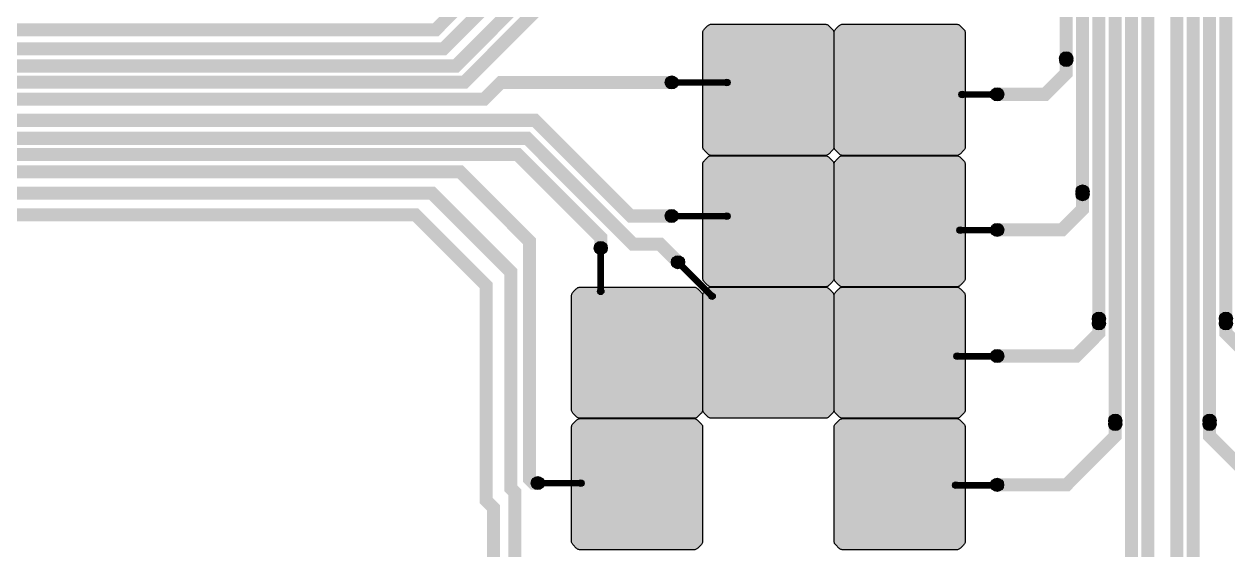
# Model space of a CAD drawing. Extents: x -57500 to 57500, y -57500 to 57500.
# Drawn here: x -17434 to 995, y 13065 to 21105 of the extents above; entities that cross this region are included whole.
import ezdxf

# ---------------------------------------------------------------- set-up
doc = ezdxf.new("R2010")
doc.units = 0
doc.header["$MEASUREMENT"] = 0
doc.layers.get('0').update_dxf_attribs({"color": 160, "true_color": 0x003fff})
doc.layers.add('Metal1', color=160, linetype='Continuous', true_color=0x003fff)

msp = doc.modelspace()

# ---------------------------------------------------------------- hatches: boundary and pattern name
for points in [[(-5063.689, 21029.716), (-5056.277, 21022.284), (-5049.725, 21014.065), (-5044.442, 21004.948), (-5040.575, 20995.098), (-5038.206, 20984.629), (-5037.479, 20973.934), (-5037.479, 19232.883), (-5037.562, 19221.075), (-5039.357, 19209.387), (-5043.062, 19198.096), (-5048.619, 19187.603), (-5055.801, 19178.215), (-5064.13, 19169.845), (-5110.264, 19123.711), (-5117.696, 19116.299), (-5125.915, 19109.747), (-5135.033, 19104.464), (-5144.883, 19100.597), (-5155.351, 19098.228), (-5166.047, 19097.501), (-6907.098, 19097.501), (-6918.905, 19097.584), (-6930.593, 19099.379), (-6941.884, 19103.084), (-6952.377, 19108.641), (-6961.766, 19115.823), (-6970.135, 19124.152), (-7016.269, 19170.286), (-7023.682, 19177.718), (-7030.233, 19185.937), (-7035.516, 19195.055), (-7039.384, 19204.905), (-7041.752, 19215.373), (-7042.479, 19226.069), (-7042.479, 20967.119), (-7042.397, 20978.927), (-7040.602, 20990.615), (-7036.896, 21001.906), (-7031.339, 21012.399), (-7024.157, 21021.787), (-7015.828, 21030.157), (-6969.694, 21076.291), (-6962.262, 21083.704), (-6954.043, 21090.255), (-6944.926, 21095.538), (-6935.076, 21099.406), (-6924.607, 21101.774), (-6913.912, 21102.501), (-5172.861, 21102.501), (-5161.053, 21102.419), (-5149.365, 21100.624), (-5138.074, 21096.918), (-5127.581, 21091.361), (-5118.193, 21084.179), (-5109.823, 21075.85)], [(-3053.689, 21029.716), (-3046.277, 21022.284), (-3039.725, 21014.065), (-3034.442, 21004.948), (-3030.575, 20995.098), (-3028.206, 20984.629), (-3027.479, 20973.934), (-3027.479, 19232.883), (-3027.562, 19221.075), (-3029.357, 19209.387), (-3033.062, 19198.096), (-3038.619, 19187.603), (-3045.801, 19178.215), (-3054.13, 19169.845), (-3100.264, 19123.711), (-3107.696, 19116.299), (-3115.915, 19109.747), (-3125.033, 19104.464), (-3134.883, 19100.597), (-3145.351, 19098.228), (-3156.047, 19097.501), (-4897.098, 19097.501), (-4908.905, 19097.584), (-4920.593, 19099.379), (-4931.884, 19103.084), (-4942.377, 19108.641), (-4951.766, 19115.823), (-4960.135, 19124.152), (-5006.269, 19170.286), (-5013.682, 19177.718), (-5020.233, 19185.937), (-5025.516, 19195.055), (-5029.384, 19204.905), (-5031.752, 19215.373), (-5032.479, 19226.069), (-5032.479, 20967.119), (-5032.397, 20978.927), (-5030.602, 20990.615), (-5026.896, 21001.906), (-5021.339, 21012.399), (-5014.157, 21021.787), (-5005.828, 21030.157), (-4959.694, 21076.291), (-4952.262, 21083.704), (-4944.043, 21090.255), (-4934.926, 21095.538), (-4925.076, 21099.406), (-4914.607, 21101.774), (-4903.912, 21102.501), (-3162.861, 21102.501), (-3151.053, 21102.419), (-3139.365, 21100.624), (-3128.074, 21096.918), (-3117.581, 21091.361), (-3108.193, 21084.179), (-3099.823, 21075.85)], [(-5063.689, 19019.716), (-5056.277, 19012.284), (-5049.725, 19004.065), (-5044.442, 18994.948), (-5040.575, 18985.098), (-5038.206, 18974.629), (-5037.479, 18963.934), (-5037.479, 17222.883), (-5037.562, 17211.075), (-5039.357, 17199.387), (-5043.062, 17188.096), (-5048.619, 17177.603), (-5055.801, 17168.215), (-5064.13, 17159.845), (-5110.264, 17113.711), (-5117.696, 17106.299), (-5125.915, 17099.747), (-5135.033, 17094.464), (-5144.883, 17090.597), (-5155.351, 17088.228), (-5166.047, 17087.501), (-6907.098, 17087.501), (-6918.905, 17087.584), (-6930.593, 17089.379), (-6941.884, 17093.084), (-6952.377, 17098.641), (-6961.766, 17105.823), (-6970.135, 17114.152), (-7016.269, 17160.286), (-7023.682, 17167.718), (-7030.233, 17175.937), (-7035.516, 17185.055), (-7039.384, 17194.905), (-7041.752, 17205.373), (-7042.479, 17216.069), (-7042.479, 18957.119), (-7042.397, 18968.927), (-7040.602, 18980.615), (-7036.896, 18991.906), (-7031.339, 19002.399), (-7024.157, 19011.787), (-7015.828, 19020.157), (-6969.694, 19066.291), (-6962.262, 19073.704), (-6954.043, 19080.255), (-6944.926, 19085.538), (-6935.076, 19089.406), (-6924.607, 19091.774), (-6913.912, 19092.501), (-5172.861, 19092.501), (-5161.053, 19092.419), (-5149.365, 19090.624), (-5138.074, 19086.918), (-5127.581, 19081.361), (-5118.193, 19074.179), (-5109.823, 19065.85)], [(-3053.689, 19019.716), (-3046.277, 19012.284), (-3039.725, 19004.065), (-3034.442, 18994.948), (-3030.575, 18985.098), (-3028.206, 18974.629), (-3027.479, 18963.934), (-3027.479, 17222.883), (-3027.562, 17211.075), (-3029.357, 17199.387), (-3033.062, 17188.096), (-3038.619, 17177.603), (-3045.801, 17168.215), (-3054.13, 17159.845), (-3100.264, 17113.711), (-3107.696, 17106.299), (-3115.915, 17099.747), (-3125.033, 17094.464), (-3134.883, 17090.597), (-3145.351, 17088.228), (-3156.047, 17087.501), (-4897.098, 17087.501), (-4908.905, 17087.584), (-4920.593, 17089.379), (-4931.884, 17093.084), (-4942.377, 17098.641), (-4951.766, 17105.823), (-4960.135, 17114.152), (-5006.269, 17160.286), (-5013.682, 17167.718), (-5020.233, 17175.937), (-5025.516, 17185.055), (-5029.384, 17194.905), (-5031.752, 17205.373), (-5032.479, 17216.069), (-5032.479, 18957.119), (-5032.397, 18968.927), (-5030.602, 18980.615), (-5026.896, 18991.906), (-5021.339, 19002.399), (-5014.157, 19011.787), (-5005.828, 19020.157), (-4959.694, 19066.291), (-4952.262, 19073.704), (-4944.043, 19080.255), (-4934.926, 19085.538), (-4925.076, 19089.406), (-4914.607, 19091.774), (-4903.912, 19092.501), (-3162.861, 19092.501), (-3151.053, 19092.419), (-3139.365, 19090.624), (-3128.074, 19086.918), (-3117.581, 19081.361), (-3108.193, 19074.179), (-3099.823, 19065.85)], [(-7073.689, 17009.716), (-7066.277, 17002.284), (-7059.725, 16994.065), (-7054.442, 16984.948), (-7050.575, 16975.098), (-7048.206, 16964.629), (-7047.479, 16953.934), (-7047.479, 15212.883), (-7047.562, 15201.075), (-7049.357, 15189.387), (-7053.062, 15178.096), (-7058.619, 15167.603), (-7065.801, 15158.215), (-7074.13, 15149.845), (-7120.264, 15103.711), (-7127.696, 15096.299), (-7135.915, 15089.747), (-7145.033, 15084.464), (-7154.883, 15080.597), (-7165.351, 15078.228), (-7176.047, 15077.501), (-8917.098, 15077.501), (-8928.905, 15077.584), (-8940.593, 15079.379), (-8951.884, 15083.084), (-8962.377, 15088.641), (-8971.766, 15095.823), (-8980.135, 15104.152), (-9026.269, 15150.286), (-9033.682, 15157.718), (-9040.233, 15165.937), (-9045.516, 15175.055), (-9049.384, 15184.905), (-9051.752, 15195.373), (-9052.479, 15206.069), (-9052.479, 16947.119), (-9052.397, 16958.927), (-9050.602, 16970.615), (-9046.896, 16981.906), (-9041.339, 16992.399), (-9034.157, 17001.787), (-9025.828, 17010.157), (-8979.694, 17056.291), (-8972.262, 17063.704), (-8964.043, 17070.255), (-8954.926, 17075.538), (-8945.076, 17079.406), (-8934.607, 17081.774), (-8923.912, 17082.501), (-7182.861, 17082.501), (-7171.053, 17082.419), (-7159.365, 17080.624), (-7148.074, 17076.918), (-7137.581, 17071.361), (-7128.193, 17064.179), (-7119.823, 17055.85)], [(-5063.689, 17009.716), (-5056.277, 17002.284), (-5049.725, 16994.065), (-5044.442, 16984.948), (-5040.575, 16975.098), (-5038.206, 16964.629), (-5037.479, 16953.934), (-5037.479, 15212.883), (-5037.562, 15201.075), (-5039.357, 15189.387), (-5043.062, 15178.096), (-5048.619, 15167.603), (-5055.801, 15158.215), (-5064.13, 15149.845), (-5110.264, 15103.711), (-5117.696, 15096.299), (-5125.915, 15089.747), (-5135.033, 15084.464), (-5144.883, 15080.597), (-5155.351, 15078.228), (-5166.047, 15077.501), (-6907.098, 15077.501), (-6918.905, 15077.584), (-6930.593, 15079.379), (-6941.884, 15083.084), (-6952.377, 15088.641), (-6961.766, 15095.823), (-6970.135, 15104.152), (-7016.269, 15150.286), (-7023.682, 15157.718), (-7030.233, 15165.937), (-7035.516, 15175.055), (-7039.384, 15184.905), (-7041.752, 15195.373), (-7042.479, 15206.069), (-7042.479, 16947.119), (-7042.397, 16958.927), (-7040.602, 16970.615), (-7036.896, 16981.906), (-7031.339, 16992.399), (-7024.157, 17001.787), (-7015.828, 17010.157), (-6969.694, 17056.291), (-6962.262, 17063.704), (-6954.043, 17070.255), (-6944.926, 17075.538), (-6935.076, 17079.406), (-6924.607, 17081.774), (-6913.912, 17082.501), (-5172.861, 17082.501), (-5161.053, 17082.419), (-5149.365, 17080.624), (-5138.074, 17076.918), (-5127.581, 17071.361), (-5118.193, 17064.179), (-5109.823, 17055.85)], [(-3053.689, 17009.716), (-3046.277, 17002.284), (-3039.725, 16994.065), (-3034.442, 16984.948), (-3030.575, 16975.098), (-3028.206, 16964.629), (-3027.479, 16953.934), (-3027.479, 15212.883), (-3027.562, 15201.075), (-3029.357, 15189.387), (-3033.062, 15178.096), (-3038.619, 15167.603), (-3045.801, 15158.215), (-3054.13, 15149.845), (-3100.264, 15103.711), (-3107.696, 15096.299), (-3115.915, 15089.747), (-3125.033, 15084.464), (-3134.883, 15080.597), (-3145.351, 15078.228), (-3156.047, 15077.501), (-4897.098, 15077.501), (-4908.905, 15077.584), (-4920.593, 15079.379), (-4931.884, 15083.084), (-4942.377, 15088.641), (-4951.766, 15095.823), (-4960.135, 15104.152), (-5006.269, 15150.286), (-5013.682, 15157.718), (-5020.233, 15165.937), (-5025.516, 15175.055), (-5029.384, 15184.905), (-5031.752, 15195.373), (-5032.479, 15206.069), (-5032.479, 16947.119), (-5032.397, 16958.927), (-5030.602, 16970.615), (-5026.896, 16981.906), (-5021.339, 16992.399), (-5014.157, 17001.787), (-5005.828, 17010.157), (-4959.694, 17056.291), (-4952.262, 17063.704), (-4944.043, 17070.255), (-4934.926, 17075.538), (-4925.076, 17079.406), (-4914.607, 17081.774), (-4903.912, 17082.501), (-3162.861, 17082.501), (-3151.053, 17082.419), (-3139.365, 17080.624), (-3128.074, 17076.918), (-3117.581, 17071.361), (-3108.193, 17064.179), (-3099.823, 17055.85)], [(-7073.689, 14999.716), (-7066.277, 14992.284), (-7059.725, 14984.065), (-7054.442, 14974.948), (-7050.575, 14965.098), (-7048.206, 14954.629), (-7047.479, 14943.934), (-7047.479, 13202.883), (-7047.562, 13191.075), (-7049.357, 13179.387), (-7053.062, 13168.096), (-7058.619, 13157.603), (-7065.801, 13148.215), (-7074.13, 13139.845), (-7120.264, 13093.711), (-7127.696, 13086.299), (-7135.915, 13079.747), (-7145.033, 13074.464), (-7154.883, 13070.597), (-7165.351, 13068.228), (-7176.047, 13067.501), (-8917.098, 13067.501), (-8928.905, 13067.584), (-8940.593, 13069.379), (-8951.884, 13073.084), (-8962.377, 13078.641), (-8971.766, 13085.823), (-8980.135, 13094.152), (-9026.269, 13140.286), (-9033.682, 13147.718), (-9040.233, 13155.937), (-9045.516, 13165.055), (-9049.384, 13174.905), (-9051.752, 13185.373), (-9052.479, 13196.069), (-9052.479, 14937.119), (-9052.397, 14948.927), (-9050.602, 14960.615), (-9046.896, 14971.906), (-9041.339, 14982.399), (-9034.157, 14991.787), (-9025.828, 15000.157), (-8979.694, 15046.291), (-8972.262, 15053.704), (-8964.043, 15060.255), (-8954.926, 15065.538), (-8945.076, 15069.406), (-8934.607, 15071.774), (-8923.912, 15072.501), (-7182.861, 15072.501), (-7171.053, 15072.419), (-7159.365, 15070.624), (-7148.074, 15066.918), (-7137.581, 15061.361), (-7128.193, 15054.179), (-7119.823, 15045.85)], [(-3053.689, 14999.716), (-3046.277, 14992.284), (-3039.725, 14984.065), (-3034.442, 14974.948), (-3030.575, 14965.098), (-3028.206, 14954.629), (-3027.479, 14943.934), (-3027.479, 13202.883), (-3027.562, 13191.075), (-3029.357, 13179.387), (-3033.062, 13168.096), (-3038.619, 13157.603), (-3045.801, 13148.215), (-3054.13, 13139.845), (-3100.264, 13093.711), (-3107.696, 13086.299), (-3115.915, 13079.747), (-3125.033, 13074.464), (-3134.883, 13070.597), (-3145.351, 13068.228), (-3156.047, 13067.501), (-4897.098, 13067.501), (-4908.905, 13067.584), (-4920.593, 13069.379), (-4931.884, 13073.084), (-4942.377, 13078.641), (-4951.766, 13085.823), (-4960.135, 13094.152), (-5006.269, 13140.286), (-5013.682, 13147.718), (-5020.233, 13155.937), (-5025.516, 13165.055), (-5029.384, 13174.905), (-5031.752, 13185.373), (-5032.479, 13196.069), (-5032.479, 14937.119), (-5032.397, 14948.927), (-5030.602, 14960.615), (-5026.896, 14971.906), (-5021.339, 14982.399), (-5014.157, 14991.787), (-5005.828, 15000.157), (-4959.694, 15046.291), (-4952.262, 15053.704), (-4944.043, 15060.255), (-4934.926, 15065.538), (-4925.076, 15069.406), (-4914.607, 15071.774), (-4903.912, 15072.501), (-3162.861, 15072.501), (-3151.053, 15072.419), (-3139.365, 15070.624), (-3128.074, 15066.918), (-3117.581, 15061.361), (-3108.193, 15054.179), (-3099.823, 15045.85)]]:
    msp.add_hatch(color=5).paths.add_polyline_path(points, flags=0)
h = msp.add_hatch(color=5)
edge = h.paths.add_edge_path(flags=0)
edge.add_arc((-1480.7, 20582.95), 100, 0, 360)
h = msp.add_hatch(color=5)
edge = h.paths.add_edge_path(flags=0)
edge.add_arc((-1480.25, 20555.65), 100, 0, 360)
h = msp.add_hatch(color=5)
edge = h.paths.add_edge_path(flags=0)
edge.add_arc((-7519.8, 20213.1), 100, 0, 360)
h = msp.add_hatch(color=5)
edge = h.paths.add_edge_path(flags=0)
edge.add_arc((-7559.1, 20211.95), 50, 0, 360)
h = msp.add_hatch(color=5)
edge = h.paths.add_edge_path(flags=0)
edge.add_arc((-6674.15, 20211.95), 50, 0, 360)
h = msp.add_hatch(color=5)
edge = h.paths.add_edge_path(flags=0)
edge.add_arc((-2537.55, 20031.55), 100, 0, 360)
h = msp.add_hatch(color=5)
edge = h.paths.add_edge_path(flags=0)
edge.add_arc((-3074.25, 20028.6), 50, 0, 360)
h = msp.add_hatch(color=5)
edge = h.paths.add_edge_path(flags=0)
edge.add_arc((-2622.5, 20028.6), 50, 0, 360)
h = msp.add_hatch(color=5)
edge = h.paths.add_edge_path(flags=0)
edge.add_arc((-1230.4, 18547.25), 100, 0, 360)
h = msp.add_hatch(color=5)
edge = h.paths.add_edge_path(flags=0)
edge.add_arc((-1230.25, 18504.4), 100, 0, 360)
h = msp.add_hatch(color=5)
edge = h.paths.add_edge_path(flags=0)
edge.add_arc((-7519.8, 18171.05), 100, 0, 360)
h = msp.add_hatch(color=5)
edge = h.paths.add_edge_path(flags=0)
edge.add_arc((-7495.5, 18169.2), 50, 0, 360)
h = msp.add_hatch(color=5)
edge = h.paths.add_edge_path(flags=0)
edge.add_arc((-6676.8, 18169.2), 50, 0, 360)
h = msp.add_hatch(color=5)
edge = h.paths.add_edge_path(flags=0)
edge.add_arc((-3104.7, 17954.05), 50, 0, 360)
h = msp.add_hatch(color=5)
edge = h.paths.add_edge_path(flags=0)
edge.add_arc((-2611.9, 17954.05), 50, 0, 360)
h = msp.add_hatch(color=5)
edge = h.paths.add_edge_path(flags=0)
edge.add_arc((-2537.55, 17957.85), 100, 0, 360)
h = msp.add_hatch(color=5)
edge = h.paths.add_edge_path(flags=0)
edge.add_arc((-8606.05, 17681.25), 100, 0, 360)
h = msp.add_hatch(color=5)
edge = h.paths.add_edge_path(flags=0)
edge.add_arc((-8606.75, 17667.35), 50, 0, 360)
h = msp.add_hatch(color=5)
edge = h.paths.add_edge_path(flags=0)
edge.add_arc((-7423.35, 17464.25), 100, 0, 360)
h = msp.add_hatch(color=5)
edge = h.paths.add_edge_path(flags=0)
edge.add_arc((-7423.1, 17464.05), 50, 0, 360)
h = msp.add_hatch(color=5)
edge = h.paths.add_edge_path(flags=0)
edge.add_arc((-8606.75, 17018.9), 50, 0, 360)
h = msp.add_hatch(color=5)
edge = h.paths.add_edge_path(flags=0)
edge.add_arc((-6902.55, 16943.5), 50, 0, 360)
h = msp.add_hatch(color=5)
edge = h.paths.add_edge_path(flags=0)
edge.add_arc((-980.25, 16528.1), 100, 0, 360)
h = msp.add_hatch(color=5)
edge = h.paths.add_edge_path(flags=0)
edge.add_arc((-979.4, 16600.95), 100, 0, 360)
h = msp.add_hatch(color=5)
edge = h.paths.add_edge_path(flags=0)
edge.add_arc((963.8, 16601.4), 100, 0, 360)
h = msp.add_hatch(color=5)
edge = h.paths.add_edge_path(flags=0)
edge.add_arc((964.65, 16528.55), 100, 0, 360)
h = msp.add_hatch(color=5)
edge = h.paths.add_edge_path(flags=0)
edge.add_arc((-3148.45, 16026.6), 50, 0, 360)
h = msp.add_hatch(color=5)
edge = h.paths.add_edge_path(flags=0)
edge.add_arc((-2601.3, 16026.6), 50, 0, 360)
h = msp.add_hatch(color=5)
edge = h.paths.add_edge_path(flags=0)
edge.add_arc((-2537.55, 16030), 100, 0, 360)
h = msp.add_hatch(color=5)
edge = h.paths.add_edge_path(flags=0)
edge.add_arc((-730.25, 15041.05), 100, 0, 360)
h = msp.add_hatch(color=5)
edge = h.paths.add_edge_path(flags=0)
edge.add_arc((714.65, 15041.5), 100, 0, 360)
h = msp.add_hatch(color=5)
edge = h.paths.add_edge_path(flags=0)
edge.add_arc((-730.4, 14989.15), 100, 0, 360)
h = msp.add_hatch(color=5)
edge = h.paths.add_edge_path(flags=0)
edge.add_arc((714.8, 14989.6), 100, 0, 360)
h = msp.add_hatch(color=5)
edge = h.paths.add_edge_path(flags=0)
edge.add_arc((-9570.5, 14087.65), 100, 0, 360)
h = msp.add_hatch(color=5)
edge = h.paths.add_edge_path(flags=0)
edge.add_arc((-9526.1, 14086.6), 50, 0, 360)
h = msp.add_hatch(color=5)
edge = h.paths.add_edge_path(flags=0)
edge.add_arc((-8910.1, 14086.6), 50, 0, 360)
h = msp.add_hatch(color=5)
edge = h.paths.add_edge_path(flags=0)
edge.add_arc((-3170.95, 14054.05), 50, 0, 360)
h = msp.add_hatch(color=5)
edge = h.paths.add_edge_path(flags=0)
edge.add_arc((-2614.55, 14054.05), 50, 0, 360)
h = msp.add_hatch(color=5)
edge = h.paths.add_edge_path(flags=0)
edge.add_arc((-2539.05, 14060.65), 100, 0, 360)

# ---------------------------------------------------------------- linework, layer by layer
at = {"layer": 'Metal1'}
for points, const_width in [([(-480.25, 33522.95), (-480.25, 12765.4)], 200), ([(-230.25, 33522.95), (-230.25, 10572.15)], 200), ([(214.65, 33523.4), (214.65, 10572.6)], 200), ([(464.65, 33523.4), (464.65, 12765.85)], 200), ([(-730.25, 33265.55), (-730.25, 15041.05)], 200), ([(714.65, 33266), (714.65, 15041.5)], 200), ([(-980.25, 32821), (-980.25, 16528.1)], 200), ([(964.65, 32821.45), (964.65, 16528.55)], 200), ([(-1230.25, 32238.2), (-1230.25, 18504.4)], 200), ([(-1480.25, 32020.95), (-1480.25, 20555.65)], 200), ([(-27344.35, 16591.55), (-27344.35, 17396.95), (-27058.2, 17683.1), (-23158.3, 17683.1), (-19825.4, 21016), (-11135.45, 21016), (-9392.15, 22759.3), (-9392.15, 24783.8), (-7530.65, 26645.3)], 200), ([(-24535.05, 16785.1), (-23496.5, 16785.1), (-19554.2, 20727.4), (-11012.6, 20727.4), (-9147.45, 22592.55), (-9147.45, 24393.05), (-7413.7, 26126.8), (-7331.55, 26126.8)], 200), ([(-29900.4, 13936.2), (-29900.4, 14699.2), (-29211.55, 15388.05), (-24024.1, 15388.05), (-18947.9, 20464.25), (-10824.9, 20464.25), (-8800.75, 22488.4), (-8800.75, 23346.8), (-8111.9, 24035.65), (-7535.7, 24035.65)], 200), ([(-27302.8, 14320.9), (-27302.8, 14750.1), (-26900.1, 15152.8), (-23890.4, 15152.8), (-18824.8, 20218.4), (-10691.25, 20218.4), (-8789, 22120.65), (-7525.1, 22120.65)], 200), ([(-2537.55, 20031.55), (-1802.6, 20031.55), (-1480.7, 20353.45), (-1480.7, 20582.95)], 200), ([(-29719.05, 11735.1), (-29719.05, 12180.15), (-29104.4, 12794.8), (-23572.5, 12794.8), (-23021.4, 13345.9), (-23021.4, 15656.2), (-18718.85, 19958.75), (-10389.2, 19958.75), (-10134.85, 20213.1), (-7519.8, 20213.1)], 200), ([(-6674.15, 20211.95), (-7559.1, 20211.95)], 100), ([(-3074.25, 20028.6), (-2622.5, 20028.6)], 100), ([(-27298.15, 11367.45), (-27298.15, 12024.5), (-26784.2, 12538.45), (-23350.65, 12538.45), (-22698.9, 13190.2), (-22698.9, 15606.45), (-18671.85, 19633.5), (-9610.95, 19633.5), (-8148.5, 18171.05), (-7519.8, 18171.05)], 200), ([(-29703.9, 9017.3), (-29703.9, 9822.75), (-29179.35, 10347.3), (-23414.2, 10347.3), (-22412.7, 11348.8), (-22412.7, 15497.75), (-18552.55, 19357.9), (-9730.3, 19357.9), (-8111.25, 17738.85), (-7697.95, 17738.85), (-7423.35, 17464.25)], 200), ([(-27244.6, 9206), (-27244.6, 9502.75), (-26645.85, 10101.5), (-23021.45, 10101.5), (-22157.7, 10965.25), (-22157.7, 15416.25), (-18464.45, 19109.5), (-9875.05, 19109.5), (-8606.05, 17840.5), (-8606.05, 17681.25)], 200), ([(-24227.7, 8910.7), (-23236.85, 8910.7), (-21853.85, 10293.7), (-21853.85, 15359.35), (-18367.25, 18845.95), (-10758.15, 18845.95), (-9698.4, 17786.2), (-9698.4, 14151.25), (-9634.8, 14087.65), (-9570.5, 14087.65)], 200), ([(-29692.5, 6640.9), (-29692.5, 7446.25), (-29326.85, 7811.9), (-23349.8, 7811.9), (-21532.3, 9629.4), (-21532.3, 15172), (-18183.5, 18520.8), (-11189.05, 18520.8), (-9980.95, 17312.7), (-9980.95, 14006.25), (-9920.15, 13945.45), (-9920.15, 12310.65), (-9708.15, 12098.65), (-9617.7, 12098.65)], 200), ([(-2537.55, 17957.85), (-1546.3, 17957.85), (-1230.4, 18273.75), (-1230.4, 18547.25)], 200), ([(-27189.65, 6435.9), (-27189.65, 7082.35), (-26744.55, 7527.45), (-22823.45, 7527.45), (-21053.65, 9297.25), (-21053.65, 15125.95), (-17990.95, 18188.65), (-11441.6, 18188.65), (-10360.65, 17107.7), (-10360.65, 13822.45), (-10249.35, 13711.15), (-10249.35, 10530.75), (-9789.5, 10070.9), (-9732.8, 10070.9)], 200), ([(-6676.8, 18169.2), (-7495.5, 18169.2)], 100), ([(-3104.7, 17954.05), (-2611.9, 17954.05)], 100), ([(-8606.75, 17018.9), (-8606.75, 17667.35)], 100), ([(-7423.1, 17464.05), (-6902.55, 16943.5)], 100), ([(-2537.55, 16030), (-1329.1, 16030), (-979.4, 16379.7), (-979.4, 16600.95)], 200), ([(2521.95, 16030.45), (1313.5, 16030.45), (963.8, 16380.15), (963.8, 16601.4)], 200), ([(-3148.45, 16026.6), (-2601.3, 16026.6)], 100), ([(-2539.05, 14060.65), (-1474.25, 14060.65), (-730.4, 14804.5), (-730.4, 14989.15)], 200), ([(2523.45, 14061.1), (1458.65, 14061.1), (714.8, 14804.95), (714.8, 14989.6)], 200), ([(-8910.1, 14086.6), (-9526.1, 14086.6)], 100), ([(-3170.95, 14054.05), (-2614.55, 14054.05)], 100)]:
    msp.add_lwpolyline(points, dxfattribs=dict(at, const_width=const_width))
for points in [[(-5063.689, 21029.716), (-5056.277, 21022.284), (-5049.725, 21014.065), (-5044.442, 21004.948), (-5040.575, 20995.098), (-5038.206, 20984.629), (-5037.479, 20973.934), (-5037.479, 19232.883), (-5037.562, 19221.075), (-5039.357, 19209.387), (-5043.062, 19198.096), (-5048.619, 19187.603), (-5055.801, 19178.215), (-5064.13, 19169.845), (-5110.264, 19123.711), (-5117.696, 19116.299), (-5125.915, 19109.747), (-5135.033, 19104.464), (-5144.883, 19100.597), (-5155.351, 19098.228), (-5166.047, 19097.501), (-6907.098, 19097.501), (-6918.905, 19097.584), (-6930.593, 19099.379), (-6941.884, 19103.084), (-6952.377, 19108.641), (-6961.766, 19115.823), (-6970.135, 19124.152), (-7016.269, 19170.286), (-7023.682, 19177.718), (-7030.233, 19185.937), (-7035.516, 19195.055), (-7039.384, 19204.905), (-7041.752, 19215.373), (-7042.479, 19226.069), (-7042.479, 20967.119), (-7042.397, 20978.927), (-7040.602, 20990.615), (-7036.896, 21001.906), (-7031.339, 21012.399), (-7024.157, 21021.787), (-7015.828, 21030.157), (-6969.694, 21076.291), (-6962.262, 21083.704), (-6954.043, 21090.255), (-6944.926, 21095.538), (-6935.076, 21099.406), (-6924.607, 21101.774), (-6913.912, 21102.501), (-5172.861, 21102.501), (-5161.053, 21102.419), (-5149.365, 21100.624), (-5138.074, 21096.918), (-5127.581, 21091.361), (-5118.193, 21084.179), (-5109.823, 21075.85)], [(-3053.689, 21029.716), (-3046.277, 21022.284), (-3039.725, 21014.065), (-3034.442, 21004.948), (-3030.575, 20995.098), (-3028.206, 20984.629), (-3027.479, 20973.934), (-3027.479, 19232.883), (-3027.562, 19221.075), (-3029.357, 19209.387), (-3033.062, 19198.096), (-3038.619, 19187.603), (-3045.801, 19178.215), (-3054.13, 19169.845), (-3100.264, 19123.711), (-3107.696, 19116.299), (-3115.915, 19109.747), (-3125.033, 19104.464), (-3134.883, 19100.597), (-3145.351, 19098.228), (-3156.047, 19097.501), (-4897.098, 19097.501), (-4908.905, 19097.584), (-4920.593, 19099.379), (-4931.884, 19103.084), (-4942.377, 19108.641), (-4951.766, 19115.823), (-4960.135, 19124.152), (-5006.269, 19170.286), (-5013.682, 19177.718), (-5020.233, 19185.937), (-5025.516, 19195.055), (-5029.384, 19204.905), (-5031.752, 19215.373), (-5032.479, 19226.069), (-5032.479, 20967.119), (-5032.397, 20978.927), (-5030.602, 20990.615), (-5026.896, 21001.906), (-5021.339, 21012.399), (-5014.157, 21021.787), (-5005.828, 21030.157), (-4959.694, 21076.291), (-4952.262, 21083.704), (-4944.043, 21090.255), (-4934.926, 21095.538), (-4925.076, 21099.406), (-4914.607, 21101.774), (-4903.912, 21102.501), (-3162.861, 21102.501), (-3151.053, 21102.419), (-3139.365, 21100.624), (-3128.074, 21096.918), (-3117.581, 21091.361), (-3108.193, 21084.179), (-3099.823, 21075.85)], [(-5063.689, 19019.716), (-5056.277, 19012.284), (-5049.725, 19004.065), (-5044.442, 18994.948), (-5040.575, 18985.098), (-5038.206, 18974.629), (-5037.479, 18963.934), (-5037.479, 17222.883), (-5037.562, 17211.075), (-5039.357, 17199.387), (-5043.062, 17188.096), (-5048.619, 17177.603), (-5055.801, 17168.215), (-5064.13, 17159.845), (-5110.264, 17113.711), (-5117.696, 17106.299), (-5125.915, 17099.747), (-5135.033, 17094.464), (-5144.883, 17090.597), (-5155.351, 17088.228), (-5166.047, 17087.501), (-6907.098, 17087.501), (-6918.905, 17087.584), (-6930.593, 17089.379), (-6941.884, 17093.084), (-6952.377, 17098.641), (-6961.766, 17105.823), (-6970.135, 17114.152), (-7016.269, 17160.286), (-7023.682, 17167.718), (-7030.233, 17175.937), (-7035.516, 17185.055), (-7039.384, 17194.905), (-7041.752, 17205.373), (-7042.479, 17216.069), (-7042.479, 18957.119), (-7042.397, 18968.927), (-7040.602, 18980.615), (-7036.896, 18991.906), (-7031.339, 19002.399), (-7024.157, 19011.787), (-7015.828, 19020.157), (-6969.694, 19066.291), (-6962.262, 19073.704), (-6954.043, 19080.255), (-6944.926, 19085.538), (-6935.076, 19089.406), (-6924.607, 19091.774), (-6913.912, 19092.501), (-5172.861, 19092.501), (-5161.053, 19092.419), (-5149.365, 19090.624), (-5138.074, 19086.918), (-5127.581, 19081.361), (-5118.193, 19074.179), (-5109.823, 19065.85)], [(-3053.689, 19019.716), (-3046.277, 19012.284), (-3039.725, 19004.065), (-3034.442, 18994.948), (-3030.575, 18985.098), (-3028.206, 18974.629), (-3027.479, 18963.934), (-3027.479, 17222.883), (-3027.562, 17211.075), (-3029.357, 17199.387), (-3033.062, 17188.096), (-3038.619, 17177.603), (-3045.801, 17168.215), (-3054.13, 17159.845), (-3100.264, 17113.711), (-3107.696, 17106.299), (-3115.915, 17099.747), (-3125.033, 17094.464), (-3134.883, 17090.597), (-3145.351, 17088.228), (-3156.047, 17087.501), (-4897.098, 17087.501), (-4908.905, 17087.584), (-4920.593, 17089.379), (-4931.884, 17093.084), (-4942.377, 17098.641), (-4951.766, 17105.823), (-4960.135, 17114.152), (-5006.269, 17160.286), (-5013.682, 17167.718), (-5020.233, 17175.937), (-5025.516, 17185.055), (-5029.384, 17194.905), (-5031.752, 17205.373), (-5032.479, 17216.069), (-5032.479, 18957.119), (-5032.397, 18968.927), (-5030.602, 18980.615), (-5026.896, 18991.906), (-5021.339, 19002.399), (-5014.157, 19011.787), (-5005.828, 19020.157), (-4959.694, 19066.291), (-4952.262, 19073.704), (-4944.043, 19080.255), (-4934.926, 19085.538), (-4925.076, 19089.406), (-4914.607, 19091.774), (-4903.912, 19092.501), (-3162.861, 19092.501), (-3151.053, 19092.419), (-3139.365, 19090.624), (-3128.074, 19086.918), (-3117.581, 19081.361), (-3108.193, 19074.179), (-3099.823, 19065.85)], [(-7073.689, 17009.716), (-7066.277, 17002.284), (-7059.725, 16994.065), (-7054.442, 16984.948), (-7050.575, 16975.098), (-7048.206, 16964.629), (-7047.479, 16953.934), (-7047.479, 15212.883), (-7047.562, 15201.075), (-7049.357, 15189.387), (-7053.062, 15178.096), (-7058.619, 15167.603), (-7065.801, 15158.215), (-7074.13, 15149.845), (-7120.264, 15103.711), (-7127.696, 15096.299), (-7135.915, 15089.747), (-7145.033, 15084.464), (-7154.883, 15080.597), (-7165.351, 15078.228), (-7176.047, 15077.501), (-8917.098, 15077.501), (-8928.905, 15077.584), (-8940.593, 15079.379), (-8951.884, 15083.084), (-8962.377, 15088.641), (-8971.766, 15095.823), (-8980.135, 15104.152), (-9026.269, 15150.286), (-9033.682, 15157.718), (-9040.233, 15165.937), (-9045.516, 15175.055), (-9049.384, 15184.905), (-9051.752, 15195.373), (-9052.479, 15206.069), (-9052.479, 16947.119), (-9052.397, 16958.927), (-9050.602, 16970.615), (-9046.896, 16981.906), (-9041.339, 16992.399), (-9034.157, 17001.787), (-9025.828, 17010.157), (-8979.694, 17056.291), (-8972.262, 17063.704), (-8964.043, 17070.255), (-8954.926, 17075.538), (-8945.076, 17079.406), (-8934.607, 17081.774), (-8923.912, 17082.501), (-7182.861, 17082.501), (-7171.053, 17082.419), (-7159.365, 17080.624), (-7148.074, 17076.918), (-7137.581, 17071.361), (-7128.193, 17064.179), (-7119.823, 17055.85)], [(-5063.689, 17009.716), (-5056.277, 17002.284), (-5049.725, 16994.065), (-5044.442, 16984.948), (-5040.575, 16975.098), (-5038.206, 16964.629), (-5037.479, 16953.934), (-5037.479, 15212.883), (-5037.562, 15201.075), (-5039.357, 15189.387), (-5043.062, 15178.096), (-5048.619, 15167.603), (-5055.801, 15158.215), (-5064.13, 15149.845), (-5110.264, 15103.711), (-5117.696, 15096.299), (-5125.915, 15089.747), (-5135.033, 15084.464), (-5144.883, 15080.597), (-5155.351, 15078.228), (-5166.047, 15077.501), (-6907.098, 15077.501), (-6918.905, 15077.584), (-6930.593, 15079.379), (-6941.884, 15083.084), (-6952.377, 15088.641), (-6961.766, 15095.823), (-6970.135, 15104.152), (-7016.269, 15150.286), (-7023.682, 15157.718), (-7030.233, 15165.937), (-7035.516, 15175.055), (-7039.384, 15184.905), (-7041.752, 15195.373), (-7042.479, 15206.069), (-7042.479, 16947.119), (-7042.397, 16958.927), (-7040.602, 16970.615), (-7036.896, 16981.906), (-7031.339, 16992.399), (-7024.157, 17001.787), (-7015.828, 17010.157), (-6969.694, 17056.291), (-6962.262, 17063.704), (-6954.043, 17070.255), (-6944.926, 17075.538), (-6935.076, 17079.406), (-6924.607, 17081.774), (-6913.912, 17082.501), (-5172.861, 17082.501), (-5161.053, 17082.419), (-5149.365, 17080.624), (-5138.074, 17076.918), (-5127.581, 17071.361), (-5118.193, 17064.179), (-5109.823, 17055.85)], [(-3053.689, 17009.716), (-3046.277, 17002.284), (-3039.725, 16994.065), (-3034.442, 16984.948), (-3030.575, 16975.098), (-3028.206, 16964.629), (-3027.479, 16953.934), (-3027.479, 15212.883), (-3027.562, 15201.075), (-3029.357, 15189.387), (-3033.062, 15178.096), (-3038.619, 15167.603), (-3045.801, 15158.215), (-3054.13, 15149.845), (-3100.264, 15103.711), (-3107.696, 15096.299), (-3115.915, 15089.747), (-3125.033, 15084.464), (-3134.883, 15080.597), (-3145.351, 15078.228), (-3156.047, 15077.501), (-4897.098, 15077.501), (-4908.905, 15077.584), (-4920.593, 15079.379), (-4931.884, 15083.084), (-4942.377, 15088.641), (-4951.766, 15095.823), (-4960.135, 15104.152), (-5006.269, 15150.286), (-5013.682, 15157.718), (-5020.233, 15165.937), (-5025.516, 15175.055), (-5029.384, 15184.905), (-5031.752, 15195.373), (-5032.479, 15206.069), (-5032.479, 16947.119), (-5032.397, 16958.927), (-5030.602, 16970.615), (-5026.896, 16981.906), (-5021.339, 16992.399), (-5014.157, 17001.787), (-5005.828, 17010.157), (-4959.694, 17056.291), (-4952.262, 17063.704), (-4944.043, 17070.255), (-4934.926, 17075.538), (-4925.076, 17079.406), (-4914.607, 17081.774), (-4903.912, 17082.501), (-3162.861, 17082.501), (-3151.053, 17082.419), (-3139.365, 17080.624), (-3128.074, 17076.918), (-3117.581, 17071.361), (-3108.193, 17064.179), (-3099.823, 17055.85)], [(-7073.689, 14999.716), (-7066.277, 14992.284), (-7059.725, 14984.065), (-7054.442, 14974.948), (-7050.575, 14965.098), (-7048.206, 14954.629), (-7047.479, 14943.934), (-7047.479, 13202.883), (-7047.562, 13191.075), (-7049.357, 13179.387), (-7053.062, 13168.096), (-7058.619, 13157.603), (-7065.801, 13148.215), (-7074.13, 13139.845), (-7120.264, 13093.711), (-7127.696, 13086.299), (-7135.915, 13079.747), (-7145.033, 13074.464), (-7154.883, 13070.597), (-7165.351, 13068.228), (-7176.047, 13067.501), (-8917.098, 13067.501), (-8928.905, 13067.584), (-8940.593, 13069.379), (-8951.884, 13073.084), (-8962.377, 13078.641), (-8971.766, 13085.823), (-8980.135, 13094.152), (-9026.269, 13140.286), (-9033.682, 13147.718), (-9040.233, 13155.937), (-9045.516, 13165.055), (-9049.384, 13174.905), (-9051.752, 13185.373), (-9052.479, 13196.069), (-9052.479, 14937.119), (-9052.397, 14948.927), (-9050.602, 14960.615), (-9046.896, 14971.906), (-9041.339, 14982.399), (-9034.157, 14991.787), (-9025.828, 15000.157), (-8979.694, 15046.291), (-8972.262, 15053.704), (-8964.043, 15060.255), (-8954.926, 15065.538), (-8945.076, 15069.406), (-8934.607, 15071.774), (-8923.912, 15072.501), (-7182.861, 15072.501), (-7171.053, 15072.419), (-7159.365, 15070.624), (-7148.074, 15066.918), (-7137.581, 15061.361), (-7128.193, 15054.179), (-7119.823, 15045.85)], [(-3053.689, 14999.716), (-3046.277, 14992.284), (-3039.725, 14984.065), (-3034.442, 14974.948), (-3030.575, 14965.098), (-3028.206, 14954.629), (-3027.479, 14943.934), (-3027.479, 13202.883), (-3027.562, 13191.075), (-3029.357, 13179.387), (-3033.062, 13168.096), (-3038.619, 13157.603), (-3045.801, 13148.215), (-3054.13, 13139.845), (-3100.264, 13093.711), (-3107.696, 13086.299), (-3115.915, 13079.747), (-3125.033, 13074.464), (-3134.883, 13070.597), (-3145.351, 13068.228), (-3156.047, 13067.501), (-4897.098, 13067.501), (-4908.905, 13067.584), (-4920.593, 13069.379), (-4931.884, 13073.084), (-4942.377, 13078.641), (-4951.766, 13085.823), (-4960.135, 13094.152), (-5006.269, 13140.286), (-5013.682, 13147.718), (-5020.233, 13155.937), (-5025.516, 13165.055), (-5029.384, 13174.905), (-5031.752, 13185.373), (-5032.479, 13196.069), (-5032.479, 14937.119), (-5032.397, 14948.927), (-5030.602, 14960.615), (-5026.896, 14971.906), (-5021.339, 14982.399), (-5014.157, 14991.787), (-5005.828, 15000.157), (-4959.694, 15046.291), (-4952.262, 15053.704), (-4944.043, 15060.255), (-4934.926, 15065.538), (-4925.076, 15069.406), (-4914.607, 15071.774), (-4903.912, 15072.501), (-3162.861, 15072.501), (-3151.053, 15072.419), (-3139.365, 15070.624), (-3128.074, 15066.918), (-3117.581, 15061.361), (-3108.193, 15054.179), (-3099.823, 15045.85)]]:
    msp.add_lwpolyline(points, close=True, dxfattribs=at)
for centre, radius in [((-1480.7, 20582.95), 100), ((-1480.25, 20555.65), 100), ((-7519.8, 20213.1), 100), ((-7559.1, 20211.95), 50), ((-6674.15, 20211.95), 50), ((-2537.55, 20031.55), 100), ((-3074.25, 20028.6), 50), ((-2622.5, 20028.6), 50), ((-1230.4, 18547.25), 100), ((-1230.25, 18504.4), 100), ((-7519.8, 18171.05), 100), ((-7495.5, 18169.2), 50), ((-6676.8, 18169.2), 50), ((-3104.7, 17954.05), 50), ((-2611.9, 17954.05), 50), ((-2537.55, 17957.85), 100), ((-8606.05, 17681.25), 100), ((-8606.75, 17667.35), 50), ((-7423.35, 17464.25), 100), ((-7423.1, 17464.05), 50), ((-8606.75, 17018.9), 50), ((-6902.55, 16943.5), 50), ((-980.25, 16528.1), 100), ((-979.4, 16600.95), 100), ((963.8, 16601.4), 100), ((964.65, 16528.55), 100), ((-3148.45, 16026.6), 50), ((-2601.3, 16026.6), 50), ((-2537.55, 16030), 100), ((-730.25, 15041.05), 100), ((714.65, 15041.5), 100), ((-730.4, 14989.15), 100), ((714.8, 14989.6), 100), ((-9570.5, 14087.65), 100), ((-9526.1, 14086.6), 50), ((-8910.1, 14086.6), 50), ((-3170.95, 14054.05), 50), ((-2614.55, 14054.05), 50), ((-2539.05, 14060.65), 100)]:
    msp.add_circle(centre, radius, dxfattribs=at)

doc.saveas('drawing.dxf')
